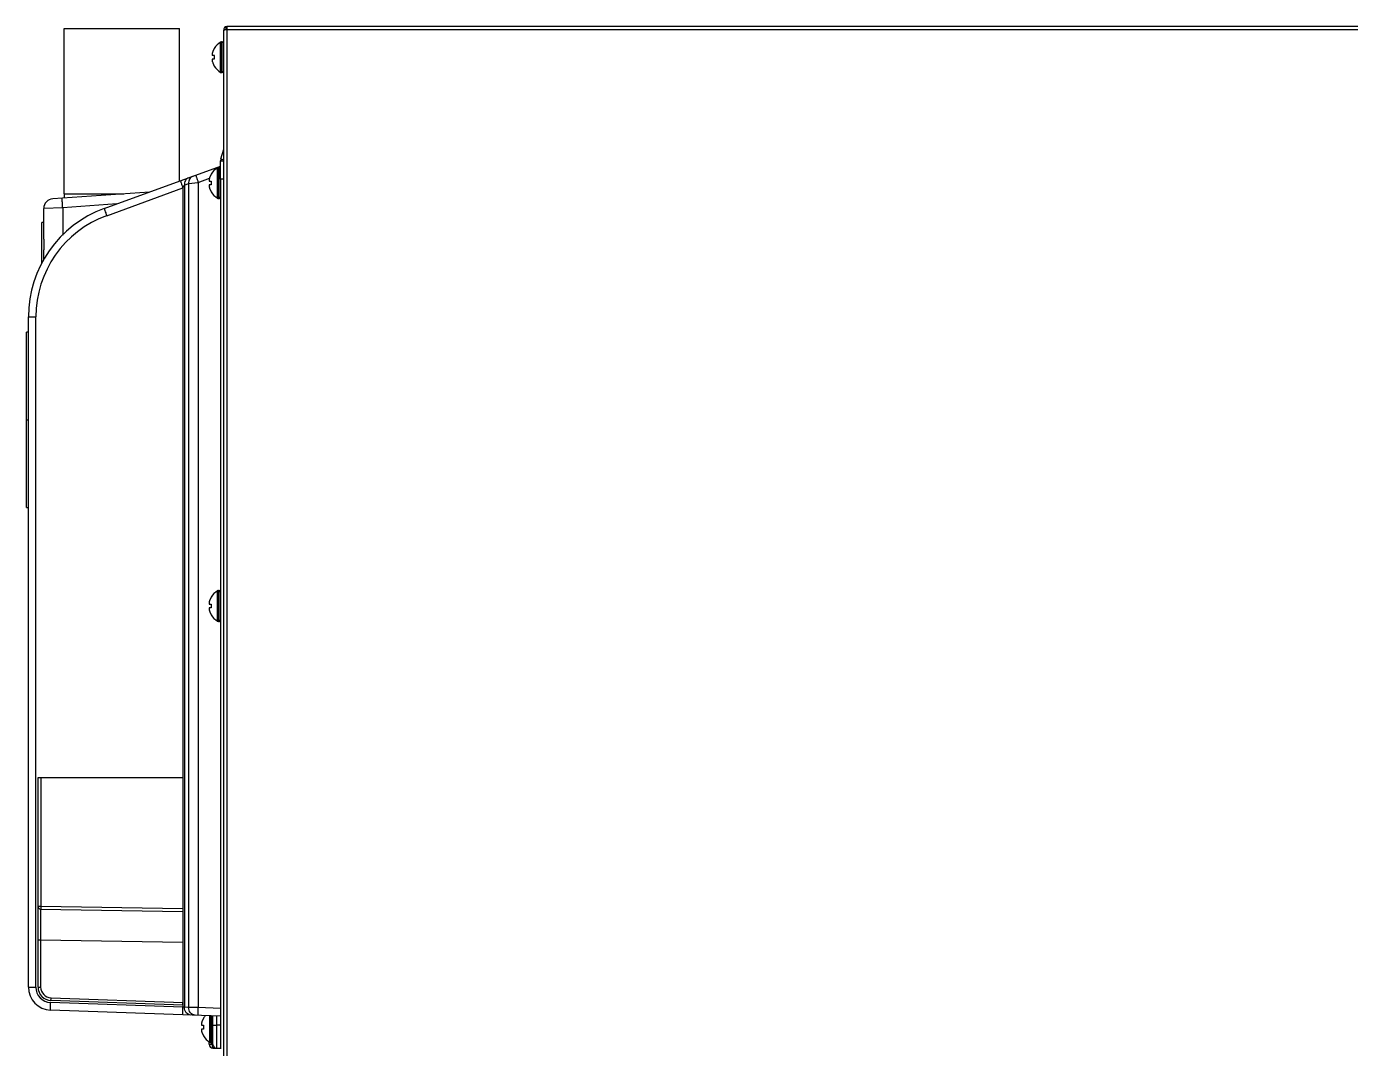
# Model space of a CAD drawing. Header units: millimetres. Extents: x 406 to 4339, y 342 to 2993.
# Drawn here: x 3640.6 to 3985, y 1710 to 1975.8 of the extents above; entities that cross this region are included whole.
import ezdxf

# ---------------------------------------------------------------- set-up
doc = ezdxf.new("R2010")
doc.units = ezdxf.units.MM
doc.header["$LTSCALE"] = 256.666667
doc.layers.get('0').update_dxf_attribs({"linetype": 'CONTINUOUS'})
doc.layers.add('ASSI', color=7, linetype='CONTINUOUS')
doc.layers.add('GEOM', color=7, linetype='CONTINUOUS')

msp = doc.modelspace()

# ---------------------------------------------------------------- linework, layer by layer
at = {"color": 7, "linetype": 'Continuous'}
for p, q in [((3650.44, 1932.27), (3650.44, 1975.27)), ((3650.44, 1975.27), (3680.44, 1975.27)), ((3680.44, 1935.57), (3680.44, 1975.27)), ((3692.29, 1974.87), (3691.94, 1974.87)), ((3691.94, 1574.67), (3691.94, 1974.77)), ((3692.29, 1975.58), (3692.74, 1974.99)), ((4241.14, 1975.77), (3692.74, 1975.77)), ((3689.46, 1970.07), (3689.5, 1970.07)), ((3688.95, 1968.27), (3689.5, 1968.27)), ((3689.5, 1967.27), (3688.95, 1967.27)), ((3689.5, 1965.47), (3689.46, 1965.47)), ((3688.15, 1935.57), (3688.7, 1935.57)), ((3688.66, 1937.37), (3688.7, 1937.37)), ((3691.14, 1936.1), (3691.14, 1709.97)), ((3688.7, 1934.57), (3688.15, 1934.57)), ((3688.7, 1932.77), (3688.66, 1932.77)), ((3644.64, 1914.32), (3644.64, 1924.8)), ((3645.14, 1924.8), (3644.64, 1924.8)), ((3688.15, 1825.6), (3688.7, 1825.6)), ((3688.66, 1827.4), (3688.7, 1827.4)), ((3688.7, 1824.6), (3688.15, 1824.6)), ((3688.7, 1822.8), (3688.66, 1822.8)), ((3686.15, 1716.1), (3686.7, 1716.1)), ((3686.7, 1715.1), (3686.15, 1715.1)), ((3686.66, 1717.9), (3686.7, 1717.9)), ((3686.7, 1713.3), (3686.66, 1713.3))]:
    msp.add_line(p, q, dxfattribs=at)
at = {"color": 3, "linetype": 'Continuous'}
for p, q in [((3692.84, 1974.87), (3692.29, 1974.87)), ((3692.74, 1975.77), (3692.74, 1974.87))]:
    msp.add_line(p, q, dxfattribs=at)
at = {"color": 9, "linetype": 'Continuous'}
for p, q in [((3692.84, 1574.67), (3692.84, 1974.87)), ((4241.04, 1974.87), (3692.84, 1974.87)), ((3691.94, 1936.1), (3691.14, 1936.1)), ((3650.44, 1932.27), (3665.97, 1932.27))]:
    msp.add_line(p, q, dxfattribs=at)
at = {"color": 3, "linetype": 'Continuous'}
msp.add_arc((3692.84, 1974.87), 0.9, 96.3797, 180, dxfattribs=at)
at = {"color": 7, "linetype": 'Continuous'}
for centre, radius, start, end in [((3693.54, 1967.59), 4.74, 154.4598, 155.4278), ((3693.54, 1967.59), 4.74, 153.3188, 154.4598), ((3693.54, 1967.58), 4.75, 151.9926, 153.3187), ((3693.55, 1967.58), 4.75, 151.0316, 151.9926), ((3693.55, 1967.58), 4.75, 148.4659, 151.0313), ((3690.9, 1968.52), 1.97, 175.714, 176.9766), ((3690.89, 1968.52), 1.96, 176.9771, 178.0037), ((3690.88, 1968.52), 1.95, 178.0037, 179.0738), ((3690.88, 1968.52), 1.95, 179.0741, 180.1995), ((3690.88, 1968.52), 1.95, 180.1995, 181.1541), ((3690.89, 1968.52), 1.95, 181.1545, 182.3767), ((3690.89, 1968.52), 1.96, 182.3765, 183.2159), ((3690.9, 1968.52), 1.97, 183.2167, 184.6016), ((3690.9, 1967.02), 1.97, 175.3984, 176.7833), ((3690.89, 1967.02), 1.96, 176.7841, 177.6235), ((3690.89, 1967.02), 1.96, 177.6234, 178.8455), ((3690.88, 1967.02), 1.95, 178.8459, 180.9258), ((3690.88, 1967.02), 1.95, 180.9261, 181.9964), ((3690.89, 1967.02), 1.96, 181.9964, 183.0228), ((3690.9, 1967.02), 1.97, 183.0233, 184.286), ((3690.94, 1968.51), 2.01, 172.7256, 174.8598), ((3690.91, 1968.51), 1.98, 174.8627, 175.7144), ((3690.92, 1968.52), 1.98, 184.6009, 185.2558), ((3690.94, 1968.52), 2.01, 185.2585, 187.2741), ((3690.94, 1967.01), 2.01, 172.7259, 174.7415), ((3690.92, 1967.01), 1.98, 174.7442, 175.3991), ((3690.91, 1967.02), 1.98, 184.2856, 185.1372), ((3690.94, 1967.02), 2.01, 185.1401, 187.2744), ((3693.44, 1967.62), 4.64, 163.6036, 165.6824), ((3693.44, 1967.91), 4.64, 194.3176, 196.3964), ((3693.47, 1967.61), 4.67, 162.6228, 163.6051), ((3693.47, 1967.92), 4.67, 196.3949, 197.3772), ((3693.49, 1967.61), 4.68, 161.535, 162.6227), ((3693.49, 1967.93), 4.68, 197.3773, 198.465), ((3693.5, 1967.6), 4.7, 159.4813, 161.5344), ((3693.5, 1967.93), 4.7, 198.4656, 200.5187), ((3693.51, 1967.6), 4.72, 158.9977, 159.4819), ((3693.51, 1967.94), 4.72, 200.5181, 201.0023), ((3693.52, 1967.59), 4.72, 157.4524, 158.9975), ((3693.52, 1967.94), 4.72, 201.0025, 202.5476), ((3693.53, 1967.59), 4.73, 156.6826, 157.4526), ((3693.53, 1967.59), 4.73, 155.4278, 156.6825), ((3693.24, 1967.77), 3.77, 177.4579, 182.5421), ((3693.25, 1967.77), 3.78, 174.9231, 175.7954), ((3693.24, 1967.77), 3.78, 175.7953, 177.4577), ((3693.24, 1967.77), 3.78, 182.5423, 184.2047), ((3693.25, 1967.77), 3.78, 184.2046, 185.0769), ((3693.26, 1967.77), 3.79, 172.4012, 174.9222), ((3693.26, 1967.77), 3.79, 185.0778, 187.5988), ((3693.53, 1967.94), 4.73, 202.5474, 203.3174), ((3693.53, 1967.94), 4.73, 203.3175, 204.5722), ((3693.54, 1967.95), 4.74, 204.5722, 205.5402), ((3693.54, 1967.95), 4.74, 205.5402, 206.6812), ((3693.54, 1967.95), 4.75, 206.6813, 208.0074), ((3693.55, 1967.95), 4.75, 208.0074, 208.9684), ((3693.55, 1967.95), 4.75, 208.9687, 211.5341), ((3690.1, 1935.82), 1.97, 175.714, 176.9766), ((3690.09, 1935.82), 1.96, 176.9771, 178.0037), ((3690.08, 1935.82), 1.95, 178.0037, 179.0738), ((3690.08, 1935.82), 1.95, 179.0741, 180.1995), ((3690.08, 1935.82), 1.95, 180.1995, 181.1541), ((3690.09, 1935.82), 1.95, 181.1545, 182.3767), ((3690.09, 1935.82), 1.96, 182.3765, 183.2159), ((3690.1, 1935.82), 1.97, 183.2167, 184.6016), ((3690.14, 1935.81), 2.01, 172.7256, 174.8598), ((3690.11, 1935.81), 1.98, 174.8627, 175.7144), ((3690.12, 1935.82), 1.98, 184.6009, 185.2558), ((3690.14, 1935.82), 2.01, 185.2585, 187.2741), ((3692.64, 1934.92), 4.64, 163.6036, 165.6824), ((3692.67, 1934.91), 4.67, 162.6228, 163.6051), ((3692.69, 1934.91), 4.68, 161.535, 162.6227), ((3692.7, 1934.9), 4.7, 159.4813, 161.5344), ((3692.71, 1934.9), 4.72, 158.9977, 159.4819), ((3692.72, 1934.89), 4.72, 157.4524, 158.9975), ((3692.73, 1934.89), 4.73, 156.6826, 157.4526), ((3692.73, 1934.89), 4.73, 155.4278, 156.6825), ((3692.74, 1934.89), 4.74, 154.4598, 155.4278), ((3692.74, 1934.89), 4.74, 153.3188, 154.4598), ((3692.74, 1934.88), 4.75, 151.9926, 153.3187), ((3692.75, 1934.88), 4.75, 151.0316, 151.9926), ((3692.75, 1934.88), 4.75, 148.4659, 151.0313), ((3692.44, 1935.07), 3.77, 177.4579, 182.5421), ((3692.45, 1935.07), 3.78, 174.9231, 175.7954), ((3692.44, 1935.07), 3.78, 175.7953, 177.4577), ((3692.46, 1935.07), 3.79, 172.4012, 174.9222), ((3715.44, 1932.27), 65, 180, 180.9556), ((3690.1, 1934.32), 1.97, 175.3984, 176.7833), ((3690.09, 1934.32), 1.96, 176.7841, 177.6235), ((3690.09, 1934.32), 1.96, 177.6234, 178.8455), ((3690.08, 1934.32), 1.95, 178.8459, 180.9258), ((3690.08, 1934.32), 1.95, 180.9261, 181.9964), ((3690.09, 1934.32), 1.96, 181.9964, 183.0228), ((3690.1, 1934.32), 1.97, 183.0233, 184.286), ((3690.14, 1934.31), 2.01, 172.7259, 174.7415), ((3690.12, 1934.31), 1.98, 174.7442, 175.3991), ((3690.11, 1934.32), 1.98, 184.2856, 185.1372), ((3690.14, 1934.32), 2.01, 185.1401, 187.2744), ((3692.64, 1935.21), 4.64, 194.3176, 196.3964), ((3692.67, 1935.22), 4.67, 196.3949, 197.3772), ((3692.69, 1935.23), 4.68, 197.3773, 198.465), ((3692.7, 1935.23), 4.7, 198.4656, 200.5187), ((3692.71, 1935.24), 4.72, 200.5181, 201.0023), ((3692.72, 1935.24), 4.72, 201.0025, 202.5476), ((3692.73, 1935.24), 4.73, 202.5474, 203.3174), ((3692.73, 1935.24), 4.73, 203.3175, 204.5722), ((3692.74, 1935.25), 4.74, 204.5722, 205.5402), ((3692.74, 1935.25), 4.74, 205.5402, 206.6812), ((3692.74, 1935.25), 4.75, 206.6813, 208.0074), ((3692.75, 1935.25), 4.75, 208.0074, 208.9684), ((3692.75, 1935.25), 4.75, 208.9687, 211.5341), ((3692.44, 1935.07), 3.78, 182.5423, 184.2047), ((3692.45, 1935.07), 3.78, 184.2046, 185.0769), ((3692.46, 1935.07), 3.79, 185.0778, 187.5988), ((3690.1, 1825.85), 1.97, 175.714, 176.9766), ((3690.09, 1825.85), 1.96, 176.9771, 178.0037), ((3690.08, 1825.85), 1.95, 178.0037, 179.0738), ((3690.08, 1825.85), 1.95, 179.0741, 180.1995), ((3690.08, 1825.85), 1.95, 180.1995, 181.1541), ((3690.09, 1825.85), 1.95, 181.1545, 182.3767), ((3690.09, 1825.85), 1.96, 182.3765, 183.2159), ((3690.1, 1825.85), 1.97, 183.2167, 184.6016), ((3690.14, 1825.85), 2.01, 172.7256, 174.8598), ((3690.11, 1825.85), 1.98, 174.8627, 175.7144), ((3690.12, 1825.85), 1.98, 184.6009, 185.2558), ((3690.14, 1825.86), 2.01, 185.2585, 187.2741), ((3692.64, 1824.95), 4.64, 163.6036, 165.6824), ((3692.67, 1824.95), 4.67, 162.6228, 163.6051), ((3692.69, 1824.94), 4.68, 161.535, 162.6227), ((3692.7, 1824.94), 4.7, 159.4813, 161.5344), ((3692.71, 1824.93), 4.72, 158.9977, 159.4819), ((3692.72, 1824.93), 4.72, 157.4524, 158.9975), ((3692.73, 1824.93), 4.73, 156.6826, 157.4526), ((3692.73, 1824.92), 4.73, 155.4278, 156.6825), ((3692.74, 1824.92), 4.74, 154.4598, 155.4278), ((3692.74, 1824.92), 4.74, 153.3188, 154.4598), ((3692.74, 1824.92), 4.75, 151.9926, 153.3187), ((3692.75, 1824.92), 4.75, 151.0316, 151.9926), ((3692.75, 1824.92), 4.75, 148.4659, 151.0313), ((3692.44, 1825.1), 3.77, 177.4579, 179.9996), ((3692.44, 1825.1), 3.77, 180.0004, 182.5421), ((3692.45, 1825.1), 3.78, 174.9231, 175.7954), ((3692.44, 1825.1), 3.78, 175.7953, 177.4577), ((3692.46, 1825.1), 3.79, 172.4012, 174.9222), ((3690.1, 1824.35), 1.97, 175.3984, 176.7833), ((3690.09, 1824.35), 1.96, 176.7841, 177.6235), ((3690.09, 1824.35), 1.96, 177.6234, 178.8455), ((3690.08, 1824.35), 1.95, 178.8459, 180.9258), ((3690.08, 1824.35), 1.95, 180.9261, 181.9964), ((3690.09, 1824.35), 1.96, 181.9964, 183.0228), ((3690.1, 1824.35), 1.97, 183.0233, 184.286), ((3690.14, 1824.35), 2.01, 172.7259, 174.7415), ((3690.12, 1824.35), 1.98, 174.7442, 175.3991), ((3690.11, 1824.35), 1.98, 184.2856, 185.1372), ((3690.14, 1824.36), 2.01, 185.1401, 187.2744), ((3692.64, 1825.25), 4.64, 194.3176, 196.3964), ((3692.67, 1825.26), 4.67, 196.3949, 197.3772), ((3692.69, 1825.26), 4.68, 197.3773, 198.465), ((3692.7, 1825.27), 4.7, 198.4656, 200.5187), ((3692.71, 1825.27), 4.72, 200.5181, 201.0023), ((3692.72, 1825.27), 4.72, 201.0025, 202.5476), ((3692.73, 1825.28), 4.73, 202.5474, 203.3174), ((3692.73, 1825.28), 4.73, 203.3175, 204.5722), ((3692.74, 1825.28), 4.74, 204.5722, 205.5402), ((3692.74, 1825.28), 4.74, 205.5402, 206.6812), ((3692.74, 1825.28), 4.75, 206.6813, 208.0074), ((3692.75, 1825.29), 4.75, 208.0074, 208.9684), ((3692.75, 1825.29), 4.75, 208.9687, 211.5341), ((3692.44, 1825.1), 3.78, 182.5423, 184.2047), ((3692.45, 1825.1), 3.78, 184.2046, 185.0769), ((3692.46, 1825.1), 3.79, 185.0778, 187.5988), ((3688.1, 1716.35), 1.97, 175.714, 176.9766), ((3688.09, 1716.35), 1.96, 176.9771, 178.0037), ((3688.08, 1716.35), 1.95, 178.0037, 179.0738), ((3688.08, 1716.35), 1.95, 179.0741, 180.1995), ((3688.08, 1716.35), 1.95, 180.1995, 181.1541), ((3688.09, 1716.35), 1.95, 181.1545, 182.3767), ((3688.09, 1716.35), 1.96, 182.3765, 183.2159), ((3688.1, 1716.35), 1.97, 183.2167, 184.6016), ((3688.1, 1714.85), 1.97, 175.3984, 176.7833), ((3688.09, 1714.85), 1.96, 176.7841, 177.6235), ((3688.09, 1714.85), 1.96, 177.6234, 178.8455), ((3688.08, 1714.85), 1.95, 178.8459, 180.9258), ((3688.08, 1714.85), 1.95, 180.9261, 181.9964), ((3688.14, 1716.34), 2.01, 172.7256, 174.8598), ((3688.11, 1716.34), 1.98, 174.8627, 175.7144), ((3688.12, 1716.35), 1.98, 184.6009, 185.2558), ((3688.14, 1716.35), 2.01, 185.2585, 187.2741), ((3688.14, 1714.84), 2.01, 172.7259, 174.7415), ((3688.12, 1714.84), 1.98, 174.7442, 175.3991), ((3690.64, 1715.45), 4.64, 163.6036, 165.6824), ((3690.67, 1715.44), 4.67, 162.6228, 163.6051), ((3690.69, 1715.44), 4.68, 161.535, 162.6227), ((3690.7, 1715.43), 4.7, 159.4813, 161.5344), ((3690.71, 1715.43), 4.72, 158.9977, 159.4819), ((3690.72, 1715.42), 4.72, 157.4524, 158.9975), ((3690.73, 1715.42), 4.73, 156.6826, 157.4526), ((3690.73, 1715.42), 4.73, 155.4278, 156.6825), ((3690.74, 1715.42), 4.74, 154.4598, 155.4278), ((3690.74, 1715.42), 4.74, 153.3188, 154.4598), ((3690.74, 1715.41), 4.75, 151.9926, 153.3187), ((3690.75, 1715.41), 4.75, 151.0316, 151.9926), ((3690.75, 1715.41), 4.75, 148.4659, 151.0313), ((3690.44, 1715.6), 3.77, 177.4579, 182.5421), ((3690.45, 1715.6), 3.78, 174.9231, 175.7954), ((3690.44, 1715.6), 3.78, 175.7953, 177.4577), ((3690.44, 1715.6), 3.78, 182.5423, 184.2047), ((3690.45, 1715.6), 3.78, 184.2046, 185.0769), ((3690.46, 1715.6), 3.79, 172.4012, 174.9222), ((3690.46, 1715.6), 3.79, 185.0778, 187.5988), ((3688.09, 1714.85), 1.96, 181.9964, 183.0228), ((3688.1, 1714.85), 1.97, 183.0233, 184.286), ((3688.11, 1714.85), 1.98, 184.2856, 185.1372), ((3688.14, 1714.85), 2.01, 185.1401, 187.2744), ((3690.64, 1715.74), 4.64, 194.3176, 196.3964), ((3690.67, 1715.75), 4.67, 196.3949, 197.3772), ((3690.69, 1715.76), 4.68, 197.3773, 198.465), ((3690.7, 1715.76), 4.7, 198.4656, 200.5187), ((3690.71, 1715.77), 4.72, 200.5181, 201.0023), ((3690.72, 1715.77), 4.72, 201.0025, 202.5476), ((3690.73, 1715.77), 4.73, 202.5474, 203.3174), ((3690.73, 1715.77), 4.73, 203.3175, 204.5722), ((3690.74, 1715.78), 4.74, 204.5722, 205.5402), ((3690.74, 1715.78), 4.74, 205.5402, 206.6812), ((3690.74, 1715.78), 4.75, 206.6813, 208.0074), ((3690.75, 1715.78), 4.75, 208.0074, 208.9684), ((3690.75, 1715.78), 4.75, 208.9687, 211.5341)]:
    msp.add_arc(centre, radius, start, end, dxfattribs=at)
at = {"color": 3, "linetype": 'Continuous'}
for points, knots in [([(3692.03, 1974.82), (3692.01, 1974.81), (3691.98, 1974.8), (3691.94, 1974.78), (3691.94, 1974.77)], [0, 0, 0, 0, 0.680679, 1, 1, 1, 1]), ([(3692.29, 1974.87), (3692.26, 1974.86), (3692.18, 1974.85), (3692.09, 1974.83), (3692.03, 1974.82)], [0, 0, 0, 0, 0.299271, 1, 1, 1, 1])]:
    msp.add_open_spline(points, degree=3, knots=knots, dxfattribs=at)
at = {"layer": 'ASSI', "color": 9, "linetype": 'Continuous'}
for p, q in [((3691.14, 1963.82), (3691.14, 1971.71)), ((3691.34, 1963.77), (3691.34, 1971.77)), ((3691.54, 1963.77), (3691.54, 1971.77)), ((3690.34, 1931.12), (3690.34, 1939.01)), ((3690.54, 1931.07), (3690.54, 1939.07)), ((3690.74, 1931.07), (3690.74, 1939.07)), ((3690.34, 1821.16), (3690.34, 1829.05)), ((3690.54, 1821.1), (3690.54, 1829.1)), ((3690.74, 1821.1), (3690.74, 1829.1)), ((3688.34, 1711.65), (3688.34, 1718.56)), ((3688.54, 1711.6), (3688.54, 1718.56)), ((3688.74, 1711.6), (3688.74, 1718.55))]:
    msp.add_line(p, q, dxfattribs=at)
at = {"layer": 'ASSI', "color": 7, "linetype": 'Continuous'}
for p, q in [((3691.34, 1971.77), (3691.54, 1971.77)), ((3691.34, 1963.77), (3691.54, 1963.77)), ((3690.54, 1939.07), (3690.74, 1939.07)), ((3690.54, 1931.07), (3690.74, 1931.07)), ((3690.54, 1829.1), (3690.74, 1829.1)), ((3690.54, 1821.1), (3690.74, 1821.1)), ((3688.54, 1711.6), (3688.74, 1711.6))]:
    msp.add_line(p, q, dxfattribs=at)
for centre, radius, start, end in [((3693.56, 1967.57), 4.8, 120.3012, 148.5421), ((3691.34, 1971.37), 0.4, 90, 120.3012), ((3691.54, 1971.37), 0.4, 0, 90), ((3693.56, 1967.97), 4.8, 211.4579, 239.6988), ((3691.34, 1964.17), 0.4, 239.6988, 270), ((3691.54, 1964.17), 0.4, 270, 360), ((3692.76, 1934.87), 4.8, 120.3012, 148.5421), ((3690.54, 1938.67), 0.4, 90, 120.3012), ((3690.74, 1938.67), 0.4, 0, 90), ((3692.76, 1935.27), 4.8, 211.4579, 239.6988), ((3690.54, 1931.47), 0.4, 239.6988, 270), ((3690.74, 1931.47), 0.4, 270, 360), ((3692.76, 1824.9), 4.8, 120.3012, 148.5421), ((3690.54, 1828.7), 0.4, 90, 120.3012), ((3690.74, 1828.7), 0.4, 0, 90), ((3692.76, 1825.3), 4.8, 211.4579, 239.6988), ((3690.54, 1821.5), 0.4, 239.6988, 270), ((3690.74, 1821.5), 0.4, 270, 360), ((3690.76, 1715.4), 4.8, 137.8552, 148.5421), ((3690.76, 1715.8), 4.8, 211.4579, 239.6988), ((3688.54, 1712), 0.4, 239.6988, 270), ((3688.74, 1712), 0.4, 270, 360)]:
    msp.add_arc(centre, radius, start, end, dxfattribs=at)
at = {"layer": 'GEOM', "color": 7, "linetype": 'Continuous'}
for p, q in [((3691.21, 1941.35), (3691.94, 1943.85)), ((3660.88, 1928.45), (3691.14, 1939.47)), ((3691.14, 1936.1), (3691.14, 1940.84)), ((3672.64, 1932.73), (3647.47, 1930.97)), ((3645.14, 1920.47), (3645.14, 1928.48)), ((3645.14, 1915.22), (3645.14, 1917.72)), ((3641.14, 1726.01), (3641.14, 1900.26)), ((3640.64, 1850.69), (3640.64, 1896.25)), ((3641.14, 1896.25), (3640.64, 1896.25)), ((3640.64, 1850.69), (3641.14, 1850.69)), ((3643.64, 1726.01), (3643.64, 1780.53)), ((3643.64, 1780.53), (3681.31, 1780.53)), ((3681.31, 1780.53), (3681.31, 1721.31)), ((3644.33, 1746.28), (3681.28, 1745.64)), ((3681.31, 1721.31), (3647.02, 1722.51)), ((3691.14, 1718.47), (3646.93, 1720.01)), ((3689.14, 1711.11), (3689.14, 1718.54)), ((3688.14, 1711.13), (3688.14, 1711.79)), ((3689.13, 1710.13), (3691.14, 1710.1))]:
    msp.add_line(p, q, dxfattribs=at)
at = {"layer": 'GEOM', "color": 9, "linetype": 'Continuous'}
for p, q in [((3691.14, 1940.84), (3691.94, 1940.84)), ((3691.21, 1941.35), (3691.94, 1941.13)), ((3682.82, 1934.94), (3685.31, 1935.24)), ((3685.31, 1935.24), (3688.21, 1936.3)), ((3685.31, 1935.24), (3685.31, 1720.67)), ((3661.5, 1926.57), (3681.31, 1933.78)), ((3681.31, 1933.78), (3681.31, 1780.53)), ((3681.72, 1934.54), (3682.82, 1934.94)), ((3681.72, 1934.54), (3681.72, 1720.74)), ((3682.82, 1934.94), (3682.82, 1720.7)), ((3650.06, 1928.65), (3645.14, 1928.48)), ((3664.13, 1929.63), (3650.06, 1928.65)), ((3650.06, 1928.65), (3650.06, 1921.54)), ((3641.14, 1900.26), (3643.07, 1900.26)), ((3643.07, 1726.01), (3643.07, 1900.26)), ((3640.64, 1873.47), (3641.14, 1873.47)), ((3644.39, 1780.53), (3644.39, 1746.98)), ((3644.39, 1746.98), (3643.64, 1746.98)), ((3681.29, 1746.34), (3644.39, 1746.98)), ((3643.64, 1738.29), (3644.33, 1738.29)), ((3644.33, 1738.29), (3644.33, 1726.01)), ((3644.33, 1738.29), (3681.28, 1737.64)), ((3641.14, 1726.01), (3643.07, 1726.01)), ((3643.64, 1726.01), (3644.33, 1726.01)), ((3681.31, 1720.81), (3646.93, 1722.01)), ((3647.03, 1723.21), (3681.28, 1722.01)), ((3681.31, 1721.31), (3681.31, 1720.81)), ((3682.82, 1720.7), (3681.72, 1720.74)), ((3685.31, 1720.67), (3682.82, 1720.7)), ((3691.14, 1720.47), (3685.31, 1720.67)), ((3690.13, 1716.11), (3690.13, 1718.5)), ((3689.14, 1716.11), (3690.13, 1716.11)), ((3691.14, 1716.1), (3690.13, 1716.11)), ((3688.89, 1711.13), (3688.89, 1711.63)), ((3688.14, 1711.13), (3688.89, 1711.13)), ((3688.89, 1711.13), (3689.14, 1711.11))]:
    msp.add_line(p, q, dxfattribs=at)
at = {"layer": 'GEOM', "color": 7, "linetype": 'Continuous'}
for centre, radius, start, end in [((3692.94, 1940.84), 1.8, 163.7686, 180), ((3671.14, 1900.26), 30, 109.9988, 180.0011), ((3647.64, 1928.48), 2.5, 94, 180), ((3644.34, 1746.98), 0.7, 179.9928, 268.9999), ((3647.14, 1726.01), 6, 180, 268), ((3647.14, 1726.01), 3.5, 180, 268), ((3689.14, 1711.13), 1, 180, 268.9999), ((3690.14, 1711.11), 1, 180, 269)]:
    msp.add_arc(centre, radius, start, end, dxfattribs=at)
at = {"layer": 'GEOM', "color": 9, "linetype": 'Continuous'}
for centre, radius, start, end in [((3671.07, 1900.26), 28, 110, 180), ((3647.07, 1726.01), 4, 180.0005, 267.9995), ((3647.13, 1726.01), 2.8, 180, 268)]:
    msp.add_arc(centre, radius, start, end, dxfattribs=at)
for points, knots in [([(3680.69, 1935.66), (3680.68, 1935.66), (3680.71, 1935.59), (3680.72, 1935.5), (3680.78, 1935.32), (3680.89, 1934.98), (3681.07, 1934.46), (3681.22, 1934.02), (3681.31, 1933.78)], [0, 0, 0, 0, 0.020217, 0.077134, 0.169398, 0.293318, 0.617079, 1, 1, 1, 1]), ([(3682.77, 1936.42), (3682.43, 1936.3), (3681.82, 1935.74), (3681.69, 1934.94), (3681.72, 1934.54)], [0, 0, 0, 0, 0.476573, 1, 1, 1, 1]), ([(3683.86, 1936.82), (3683.52, 1936.69), (3682.91, 1936.13), (3682.78, 1935.33), (3682.82, 1934.94)], [0, 0, 0, 0, 0.476574, 1, 1, 1, 1]), ([(3684.7, 1937.12), (3684.68, 1937.12), (3684.71, 1937.04), (3684.72, 1936.96), (3684.78, 1936.77), (3684.89, 1936.44), (3685.07, 1935.92), (3685.22, 1935.48), (3685.31, 1935.24)], [0, 0, 0, 0, 0.020217, 0.077134, 0.169398, 0.293318, 0.617079, 1, 1, 1, 1]), ([(3681.31, 1933.78), (3681.42, 1933.98), (3681.55, 1934.23), (3681.69, 1934.48), (3681.72, 1934.54)], [0, 0, 0, 0, 0.773631, 1, 1, 1, 1]), ([(3650.06, 1928.65), (3650.04, 1928.81), (3650.02, 1929.13), (3649.99, 1929.59), (3649.97, 1930.02), (3649.95, 1930.39), (3649.93, 1930.66), (3649.93, 1930.84), (3649.92, 1930.95), (3649.92, 1931.03), (3649.92, 1931.09), (3649.92, 1931.12), (3649.92, 1931.14), (3649.92, 1931.14)], [0, 0, 0, 0, 0.195045, 0.382548, 0.555342, 0.706785, 0.831077, 0.881509, 0.923458, 0.956528, 0.98041, 0.994894, 1, 1, 1, 1]), ([(3660.88, 1928.45), (3660.87, 1928.45), (3660.9, 1928.38), (3660.91, 1928.29), (3660.97, 1928.1), (3661.07, 1927.77), (3661.25, 1927.25), (3661.41, 1926.81), (3661.5, 1926.57)], [0, 0, 0, 0, 0.020217, 0.077134, 0.169398, 0.293318, 0.617079, 1, 1, 1, 1]), ([(3644.33, 1746.28), (3644.32, 1746.28), (3644.34, 1746.21), (3644.32, 1746.14), (3644.33, 1745.96), (3644.33, 1745.74), (3644.33, 1745.44), (3644.33, 1744.94), (3644.33, 1744.53), (3644.33, 1744.24)], [0, 0, 0, 0, 0.016366, 0.065174, 0.14611, 0.258507, 0.401383, 0.573616, 1, 1, 1, 1]), ([(3644.39, 1746.98), (3644.38, 1746.89), (3644.39, 1746.73), (3644.37, 1746.5), (3644.4, 1746.39), (3644.36, 1746.28), (3644.38, 1746.28)], [0, 0, 0, 0, 0.38216, 0.707144, 0.923642, 1, 1, 1, 1]), ([(3644.33, 1744.24), (3644.33, 1743.83), (3644.33, 1741.84), (3644.33, 1739.86), (3644.33, 1738.29)], [0, 0, 0, 0, 0.208802, 1, 1, 1, 1]), ([(3646.93, 1720.01), (3646.92, 1720.01), (3646.92, 1720.09), (3646.91, 1720.18), (3646.91, 1720.37), (3646.9, 1720.73), (3646.91, 1721.29), (3646.92, 1721.75), (3646.93, 1722.01)], [0, 0, 0, 0, 0.020389, 0.077486, 0.169969, 0.294096, 0.617959, 1, 1, 1, 1]), ([(3647.02, 1722.51), (3647, 1722.51), (3647.04, 1722.62), (3647.01, 1722.73), (3647.03, 1722.96), (3647.03, 1723.12), (3647.03, 1723.21)], [0, 0, 0, 0, 0.076544, 0.293016, 0.617915, 1, 1, 1, 1]), ([(3681.27, 1721.31), (3681.25, 1721.31), (3681.29, 1721.42), (3681.26, 1721.53), (3681.28, 1721.76), (3681.28, 1721.92), (3681.28, 1722.01)], [0, 0, 0, 0, 0.076545, 0.293017, 0.617915, 1, 1, 1, 1]), ([(3681.31, 1718.81), (3681.29, 1718.81), (3681.3, 1718.89), (3681.28, 1718.98), (3681.28, 1719.17), (3681.28, 1719.53), (3681.29, 1720.08), (3681.3, 1720.55), (3681.31, 1720.81)], [0, 0, 0, 0, 0.020389, 0.077486, 0.169969, 0.294096, 0.617959, 1, 1, 1, 1]), ([(3681.72, 1720.74), (3681.7, 1720.74), (3681.56, 1720.77), (3681.42, 1720.79), (3681.31, 1720.81)], [0, 0, 0, 0, 0.184906, 1, 1, 1, 1]), ([(3683.39, 1718.74), (3682.94, 1718.75), (3682.01, 1719.26), (3681.72, 1720.25), (3681.72, 1720.74)], [0, 0, 0, 0, 0.474976, 1, 1, 1, 1]), ([(3684.48, 1718.7), (3684.03, 1718.71), (3683.1, 1719.22), (3682.81, 1720.21), (3682.82, 1720.7)], [0, 0, 0, 0, 0.474976, 1, 1, 1, 1]), ([(3685.31, 1718.67), (3685.3, 1718.67), (3685.3, 1718.75), (3685.28, 1718.84), (3685.28, 1719.03), (3685.28, 1719.39), (3685.29, 1719.95), (3685.3, 1720.41), (3685.31, 1720.67)], [0, 0, 0, 0, 0.020389, 0.077486, 0.169969, 0.294096, 0.617959, 1, 1, 1, 1]), ([(3690.13, 1710.11), (3690.12, 1710.11), (3690.13, 1710.13), (3690.12, 1710.15), (3690.12, 1710.19), (3690.12, 1710.23), (3690.12, 1710.3), (3690.12, 1710.41), (3690.12, 1710.59), (3690.12, 1710.84), (3690.12, 1711.14), (3690.12, 1711.49), (3690.12, 1712.04), (3690.12, 1712.82), (3690.12, 1713.85), (3690.12, 1714.96), (3690.12, 1715.72), (3690.13, 1716.11)], [0, 0, 0, 0, 0.001215, 0.00483, 0.01084, 0.019233, 0.029987, 0.043079, 0.076139, 0.118096, 0.168546, 0.227003, 0.292905, 0.44444, 0.617324, 0.804912, 1, 1, 1, 1]), ([(3688.89, 1711.13), (3688.89, 1711), (3688.91, 1710.76), (3689.01, 1710.44), (3689.15, 1710.21), (3689.31, 1710.13), (3689.38, 1710.13)], [0, 0, 0, 0, 0.319783, 0.603829, 0.828681, 1, 1, 1, 1])]:
    msp.add_open_spline(points, degree=3, knots=knots, dxfattribs=at)
at = {"layer": 'GEOM', "color": 7, "linetype": 'Continuous'}
for points, knots in [([(3645.14, 1920.47), (3645.14, 1920.37), (3645.15, 1919.91), (3645.16, 1919.45), (3645.16, 1919.1)], [0, 0, 0, 0, 0.232879, 1, 1, 1, 1]), ([(3645.16, 1919.1), (3645.16, 1918.98), (3645.16, 1918.52), (3645.14, 1918.06), (3645.14, 1917.72)], [0, 0, 0, 0, 0.263372, 1, 1, 1, 1])]:
    msp.add_open_spline(points, degree=3, knots=knots, dxfattribs=at)

doc.saveas('drawing.dxf')
